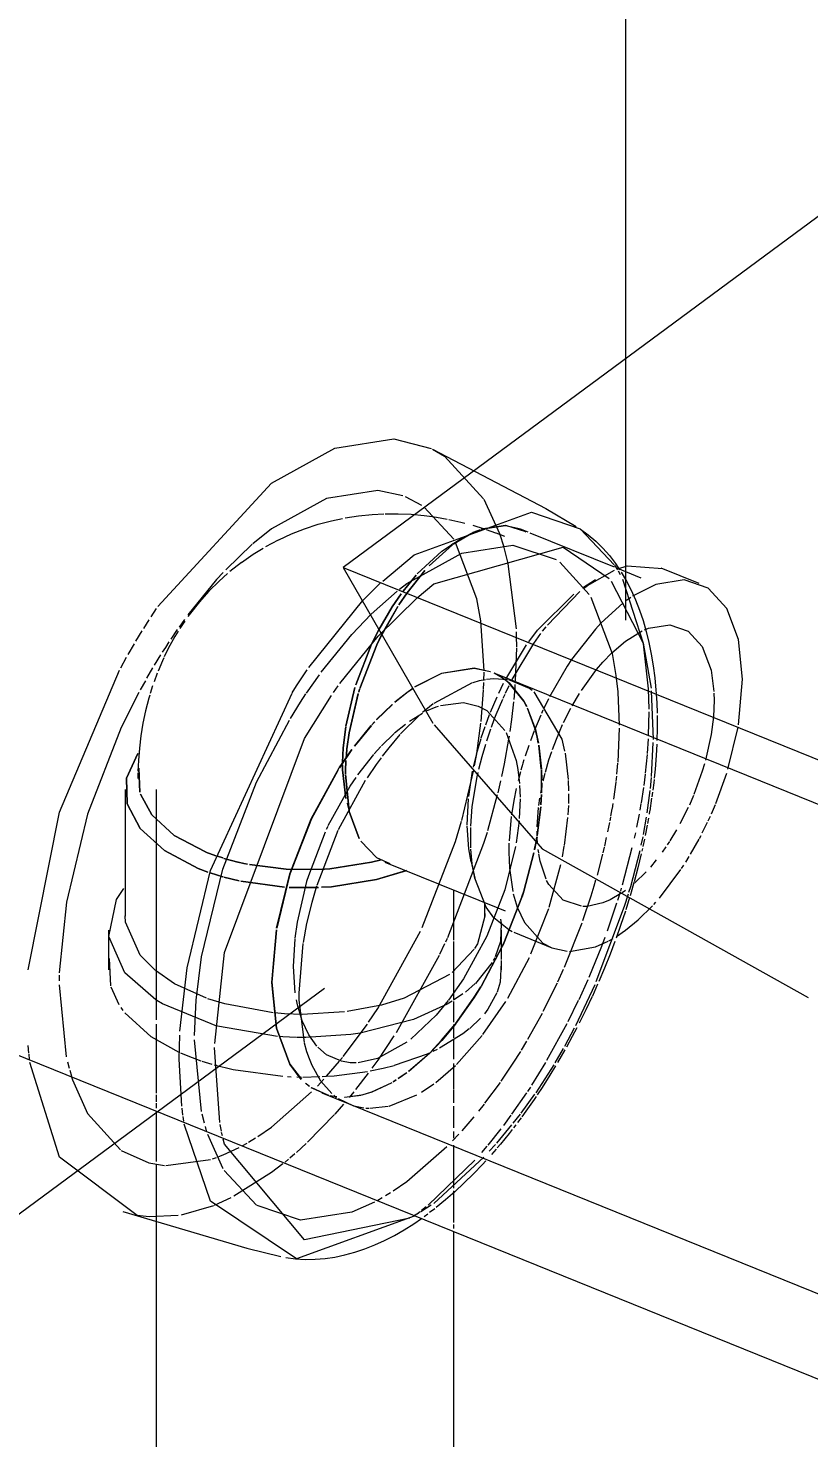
# Model space of a CAD drawing. Header units: metres. Extents: x 15 to 69.3, y -12.4 to 16.4.
# Drawn here: x 53.0711 to 53.1367, y 12.1273 to 12.2457 of the extents above; entities that cross this region are included whole.
import ezdxf

# ---------------------------------------------------------------- set-up
doc = ezdxf.new("R2010")
doc.units = ezdxf.units.M
for name, color, linetype, lineweight in [('A-ANNO-DIMS', 7, 'Continuous', 5), ('A-ANNO-DIMS-20', 7, 'Continuous', 5), ('P-PIPE', 7, 'Continuous', 5), ('P-SANR-FIXT', 7, 'Continuous', 5)]:
    doc.layers.add(name, color=color, linetype=linetype, lineweight=lineweight)
doc.styles.add('Century Gothic_1', font='GOTHIC.TTF', dxfattribs={"height": 0.03})
doc.dimstyles.new('Setores_1_5', dxfattribs={"dimscale": 0.3048, "dimtxt": 0.031325, "dimasz": 0.208333, "dimexe": 0.15748, "dimexo": 0.098425, "dimgap": 0.114829, "dimtad": 1, "dimrnd": 0.01, "dimzin": 0, "dimdsep": 46, "dimtxsty": 'Century Gothic_1', "dimblk1": 'OBLIQUE', "dimblk2": 'OBLIQUE', "dimsah": 1, "dimcen": 0.09, "dimazin": 0, "dimtfac": 1, "dimtdec": 4, "dimtix": 1, "dimtmove": 0, "dimatfit": 3, "dimfxl": 1, "dimtvp": 1, "dimtolj": 1, "dimtzin": 0, "dimarcsym": 2})

# ---------------------------------------------------------------- blocks, each defined once
blk = doc.blocks.new('USO_ESG_Cuba lavatório retângular - Uso geral-3263039-3D_DT_01')
at = {"layer": 'P-SANR-FIXT'}
for p, q in [((-0.51118, 12.36425), (-0.73291, 12.2004)), ((-0.73291, 12.2004), (-0.56199, 12.13125)), ((-0.79401, 12.17311), (-0.57286, 12.08364))]:
    blk.add_line(p, q, dxfattribs=at)
at = {"layer": 'P-SANR-FIXT', "color": 8, "true_color": 0x808080}
blk.add_line((-0.73291, 12.2004), (-0.72537, 12.18732), dxfattribs=at)
blk.add_polyline3d([(-0.72528, 12.1872, 0), (-0.71621, 12.17677, 0), (-0.69385, 12.1643, 0)], dxfattribs=at)
blk = doc.blocks.new('USO_ESG_Sifão de Uso Geral - Sifão para lavatório-3607478-3D_DT_01')
at = {"layer": 'P-SANR-FIXT', "color": 8, "true_color": 0x808080}
for p, q in [((-0.73893, 12.20748), (-0.73361, 12.21043)), ((-0.72541, 12.21034), (-0.72439, 12.20975)), ((-0.74848, 12.19712), (-0.73893, 12.20748)), ((-0.72696, 12.20147), (-0.71709, 12.20504)), ((-0.71709, 12.20504), (-0.71301, 12.20364)), ((-0.71301, 12.20364), (-0.71299, 12.20363)), ((-0.72959, 12.19927), (-0.72696, 12.20147)), ((-0.70956, 12.20002), (-0.70912, 12.19927)), ((-0.72669, 12.19785), (-0.72529, 12.19904)), ((-0.73579, 12.19201), (-0.73126, 12.19762)), ((-0.74966, 12.19529), (-0.74921, 12.19601)), ((-0.74904, 12.19627), (-0.74859, 12.19695)), ((-0.70772, 12.19595), (-0.70746, 12.19504)), ((-0.75032, 12.19422), (-0.74979, 12.19508)), ((-0.70746, 12.19504), (-0.70723, 12.19411)), ((-0.75098, 12.19309), (-0.75045, 12.19399)), ((-0.7332, 12.19066), (-0.72997, 12.19463)), ((-0.70723, 12.19411), (-0.70703, 12.19314)), ((-0.75159, 12.19199), (-0.7511, 12.19287)), ((-0.73373, 12.18991), (-0.73334, 12.19046)), ((-0.74405, 12.17495), (-0.73721, 12.18984)), ((-0.72909, 12.18526), (-0.72964, 12.18457)), ((-0.72973, 12.18443), (-0.73015, 12.18386)), ((-0.74602, 12.1668), (-0.74405, 12.17495)), ((-0.73555, 12.17228), (-0.73598, 12.1705)), ((-0.74662, 12.16147), (-0.74602, 12.1668)), ((-0.73664, 12.16464), (-0.73663, 12.16406)), ((-0.73598, 12.15976), (-0.73577, 12.15917)), ((-0.73577, 12.15917), (-0.73555, 12.15861)), ((-0.74405, 12.14718), (-0.74626, 12.15366)), ((-0.73682, 12.14235), (-0.74405, 12.14718))]:
    blk.add_line(p, q, dxfattribs=at)
at = {"layer": 'P-SANR-FIXT', "color": 9, "true_color": 0xbfbfbf}
for p, q in [((-0.72439, 12.20975), (-0.72112, 12.20617)), ((-0.72631, 12.20562), (-0.72768, 12.20634)), ((-0.72363, 12.20277), (-0.7261, 12.20547)), ((-0.72111, 12.20615), (-0.71979, 12.20326)), ((-0.73893, 12.20365), (-0.74051, 12.20238)), ((-0.71299, 12.20363), (-0.71014, 12.20064)), ((-0.74055, 12.20235), (-0.74278, 12.20022)), ((-0.71471, 12.20086), (-0.71224, 12.19813)), ((-0.71012, 12.20061), (-0.70987, 12.20021)), ((-0.70982, 12.20012), (-0.70965, 12.19982)), ((-0.70944, 12.19942), (-0.70772, 12.19405)), ((-0.73126, 12.19762), (-0.72974, 12.19914)), ((-0.72997, 12.19463), (-0.72669, 12.19785)), ((-0.74624, 12.19604), (-0.7467, 12.19539)), ((-0.74685, 12.19519), (-0.7474, 12.19439)), ((-0.7077, 12.19398), (-0.70728, 12.19021)), ((-0.74825, 12.19306), (-0.74879, 12.19219)), ((-0.74892, 12.19197), (-0.74942, 12.1911)), ((-0.73599, 12.18986), (-0.73491, 12.1914)), ((-0.56699, 12.12953), (-0.72022, 12.19152)), ((-0.74953, 12.1909), (-0.74996, 12.19012)), ((-0.72858, 12.1891), (-0.72757, 12.18991)), ((-0.72757, 12.18991), (-0.72703, 12.19028)), ((-0.72095, 12.19098), (-0.72148, 12.19088)), ((-0.72026, 12.19105), (-0.72087, 12.19099)), ((-0.70703, 12.19006), (-0.70688, 12.18597)), ((-0.7301, 12.18763), (-0.7288, 12.18891)), ((-0.72878, 12.1889), (-0.7301, 12.18762)), ((-0.72647, 12.18804), (-0.72809, 12.18643)), ((-0.72597, 12.18846), (-0.72625, 12.18823)), ((-0.73197, 12.18541), (-0.73055, 12.18714)), ((-0.73054, 12.18714), (-0.73196, 12.1854)), ((-0.7305, 12.18719), (-0.73027, 12.18745)), ((-0.73026, 12.18745), (-0.7305, 12.18718)), ((-0.72814, 12.18637), (-0.72909, 12.18526)), ((-0.73218, 12.18511), (-0.73323, 12.18357)), ((-0.73015, 12.18386), (-0.73091, 12.18274)), ((-0.72295, 12.17917), (-0.72194, 12.18341)), ((-0.73106, 12.18252), (-0.73332, 12.17838)), ((-0.73335, 12.17832), (-0.73513, 12.17371)), ((-0.71814, 12.17912), (-0.71837, 12.17728)), ((-0.73515, 12.17364), (-0.73555, 12.17228)), ((-0.73851, 12.16998), (-0.7389, 12.16557)), ((-0.73598, 12.1705), (-0.73628, 12.16891)), ((-0.73629, 12.16884), (-0.73664, 12.16465)), ((-0.75676, 12.16617), (-0.75677, 12.1657)), ((-0.74541, 12.1611), (-0.74526, 12.16407)), ((-0.73663, 12.16406), (-0.73619, 12.16053)), ((-0.73291, 12.15934), (-0.73088, 12.16206)), ((-0.73618, 12.16049), (-0.73598, 12.15976)), ((-0.75931, 12.15962), (-0.75937, 12.16027)), ((-0.75925, 12.15909), (-0.7593, 12.15953)), ((-0.74328, 12.15379), (-0.74371, 12.16009)), ((-0.73318, 12.159), (-0.73297, 12.15927)), ((-0.73555, 12.15861), (-0.73481, 12.1573)), ((-0.73431, 12.15769), (-0.73322, 12.15895)), ((-0.73183, 12.15881), (-0.73233, 12.15882)), ((-0.73479, 12.15727), (-0.73386, 12.15622)), ((-0.73471, 12.15628), (-0.58128, 12.09421)), ((-0.73332, 12.1558), (-0.73205, 12.1552)), ((-0.73281, 12.15593), (-0.7314, 12.1561)), ((-0.73136, 12.15609), (-0.73277, 12.15591)), ((-0.72906, 12.15518), (-0.72672, 12.15613)), ((-0.74638, 12.15442), (-0.74645, 12.15501)), ((-0.73068, 12.15499), (-0.72913, 12.15516)), ((-0.7463, 12.15391), (-0.74636, 12.15431)), ((-0.74314, 12.15308), (-0.74325, 12.15362)), ((-0.71876, 12.15359), (-0.72003, 12.15207)), ((-0.74305, 12.15267), (-0.74312, 12.15297)), ((-0.75155, 12.15145), (-0.74923, 12.15042)), ((-0.7439, 12.15074), (-0.74355, 12.15086)), ((-0.74335, 12.15093), (-0.743, 12.15107)), ((-0.74299, 12.15108), (-0.74165, 12.1517)), ((-0.72111, 12.15088), (-0.72529, 12.147)), ((-0.72013, 12.15196), (-0.72065, 12.15139)), ((-0.72006, 12.15157), (-0.72045, 12.15111)), ((-0.74781, 12.15019), (-0.74407, 12.15068)), ((-0.74019, 12.14686), (-0.74291, 12.14978)), ((-0.74234, 12.14747), (-0.74374, 12.14684)), ((-0.7438, 12.14681), (-0.74651, 12.14603)), ((-0.72659, 12.14618), (-0.72701, 12.14594)), ((-0.72551, 12.14686), (-0.7264, 12.14629)), ((-0.7261, 12.1459), (-0.7258, 12.14612)), ((-0.72522, 12.14656), (-0.72565, 12.14623)), ((-0.72696, 12.14592), (-0.73682, 12.14235))]:
    blk.add_line(p, q, dxfattribs=at)
at = {"layer": 'P-SANR-FIXT', "color": 254, "true_color": 0xdfdfdf}
for p, q in [((-0.71979, 12.20326), (-0.71943, 12.20214)), ((-0.71942, 12.20209), (-0.71907, 12.20074)), ((-0.71907, 12.20071), (-0.71839, 12.19525)), ((-0.73057, 12.19648), (-0.72839, 12.19842)), ((-0.72108, 12.19172), (-0.72136, 12.19593)), ((-0.71839, 12.19501), (-0.71837, 12.19462)), ((-0.72464, 12.19151), (-0.72689, 12.19037)), ((-0.71956, 12.19114), (-0.72023, 12.19152)), ((-0.72021, 12.19153), (-0.71955, 12.19116)), ((-0.71, 12.19133), (-0.70985, 12.18997)), ((-0.72208, 12.19071), (-0.72529, 12.18899)), ((-0.72148, 12.19088), (-0.72202, 12.19073)), ((-0.72132, 12.18747), (-0.72112, 12.19011)), ((-0.72112, 12.19017), (-0.7211, 12.19076)), ((-0.7191, 12.19097), (-0.72026, 12.19105)), ((-0.71452, 12.18598), (-0.71688, 12.18995)), ((-0.70984, 12.18993), (-0.70972, 12.18716)), ((-0.70728, 12.19021), (-0.70723, 12.18851)), ((-0.72535, 12.18895), (-0.72597, 12.18846)), ((-0.72474, 12.18882), (-0.72281, 12.18906)), ((-0.72281, 12.18906), (-0.72157, 12.18877)), ((-0.72157, 12.18877), (-0.72084, 12.18839)), ((-0.72733, 12.18751), (-0.72626, 12.18818)), ((-0.72084, 12.18839), (-0.71933, 12.18673)), ((-0.71679, 12.18682), (-0.71744, 12.18858)), ((-0.71742, 12.18857), (-0.71677, 12.18681)), ((-0.70723, 12.18827), (-0.70728, 12.18632)), ((-0.72968, 12.18544), (-0.72864, 12.18646)), ((-0.72859, 12.18651), (-0.72768, 12.18726)), ((-0.72169, 12.18478), (-0.72134, 12.18732)), ((-0.73003, 12.18506), (-0.72976, 12.18536)), ((-0.70689, 12.1857), (-0.70704, 12.18286)), ((-0.73167, 12.18299), (-0.73035, 12.1847)), ((-0.7303, 12.18475), (-0.73003, 12.18506)), ((-0.72188, 12.18374), (-0.72169, 12.18477)), ((-0.71823, 12.18344), (-0.7181, 12.18226)), ((-0.73416, 12.17873), (-0.73233, 12.18203)), ((-0.73233, 12.18203), (-0.73183, 12.18277)), ((-0.71809, 12.18211), (-0.71805, 12.18112)), ((-0.71998, 12.18131), (-0.72079, 12.17829)), ((-0.71805, 12.18097), (-0.71812, 12.17933)), ((-0.7343, 12.17844), (-0.73418, 12.17869)), ((-0.72083, 12.17816), (-0.72112, 12.17722)), ((-0.72112, 12.17722), (-0.72416, 12.16931)), ((-0.71685, 12.1767), (-0.7168, 12.17695)), ((-0.71679, 12.17695), (-0.71684, 12.1767)), ((-0.71679, 12.17698), (-0.71671, 12.17739)), ((-0.7167, 12.17739), (-0.71678, 12.17698)), ((-0.71561, 12.17187), (-0.71463, 12.17547)), ((-0.71942, 12.16887), (-0.71791, 12.17272)), ((-0.7179, 12.17272), (-0.71941, 12.16886)), ((-0.71714, 12.16795), (-0.71564, 12.17178)), ((-0.7093, 12.17195), (-0.71168, 12.1656)), ((-0.70921, 12.17154), (-0.70961, 12.17033)), ((-0.70961, 12.17033), (-0.70999, 12.16928)), ((-0.73708, 12.16691), (-0.73695, 12.16923)), ((-0.72439, 12.16881), (-0.72481, 12.16791)), ((-0.72419, 12.16924), (-0.72433, 12.16894)), ((-0.72486, 12.16782), (-0.72847, 12.16134)), ((-0.71909, 12.16423), (-0.71727, 12.16766)), ((-0.73694, 12.1647), (-0.73708, 12.16691)), ((-0.75677, 12.16535), (-0.75617, 12.15931)), ((-0.71177, 12.16537), (-0.7134, 12.16191)), ((-0.71154, 12.16541), (-0.71198, 12.16442)), ((-0.72118, 12.16118), (-0.71926, 12.16396)), ((-0.7135, 12.16171), (-0.71433, 12.16018)), ((-0.74481, 12.15472), (-0.74541, 12.16075)), ((-0.72865, 12.16107), (-0.73001, 12.15904)), ((-0.7234, 12.15868), (-0.72123, 12.16111)), ((-0.72742, 12.1581), (-0.72566, 12.15963)), ((-0.72564, 12.15963), (-0.72741, 12.15809)), ((-0.71443, 12.16), (-0.71513, 12.1588)), ((-0.71428, 12.15991), (-0.7149, 12.15884)), ((-0.75607, 12.1589), (-0.75593, 12.15835)), ((-0.75588, 12.15818), (-0.75574, 12.15769)), ((-0.73233, 12.15882), (-0.73306, 12.15894)), ((-0.7283, 12.15748), (-0.72757, 12.15799)), ((-0.72757, 12.15797), (-0.72828, 12.15748)), ((-0.72514, 12.15717), (-0.72349, 12.15859)), ((-0.71523, 12.15864), (-0.71674, 12.1563)), ((-0.75572, 12.15764), (-0.75564, 12.15739)), ((-0.73579, 12.15686), (-0.73607, 12.15709)), ((-0.73603, 12.15708), (-0.73574, 12.15685)), ((-0.73508, 12.15685), (-0.73453, 12.15744)), ((-0.73081, 12.15794), (-0.73187, 12.15656)), ((-0.72872, 12.15722), (-0.72847, 12.15737)), ((-0.72846, 12.15737), (-0.7287, 12.15722)), ((-0.72634, 12.15635), (-0.72529, 12.15705)), ((-0.73893, 12.15342), (-0.73556, 12.15636)), ((-0.73411, 12.15606), (-0.73559, 12.15672)), ((-0.73558, 12.15674), (-0.73423, 12.15611)), ((-0.7337, 12.15608), (-0.73347, 12.15591)), ((-0.73202, 12.15637), (-0.7324, 12.15591)), ((-0.71683, 12.15618), (-0.71798, 12.15458)), ((-0.74457, 12.15375), (-0.74476, 12.1545)), ((-0.73201, 12.15519), (-0.73119, 12.15502)), ((-0.73101, 12.15501), (-0.73076, 12.15499)), ((-0.71804, 12.15451), (-0.71865, 12.15373)), ((-0.74438, 12.1531), (-0.74448, 12.15345)), ((-0.74008, 12.15262), (-0.73893, 12.15342)), ((-0.72193, 12.15428), (-0.72295, 12.15309)), ((-0.71967, 12.15328), (-0.72077, 12.15189)), ((-0.71842, 12.1536), (-0.71861, 12.15335)), ((-0.71797, 12.1542), (-0.71827, 12.1538)), ((-0.74139, 12.15184), (-0.74099, 12.15207)), ((-0.74086, 12.15214), (-0.74027, 12.1525)), ((-0.72319, 12.15283), (-0.72373, 12.15225)), ((-0.72085, 12.1518), (-0.72128, 12.15129)), ((-0.74923, 12.15042), (-0.74793, 12.1502)), ((-0.73797, 12.15033), (-0.73893, 12.14959)), ((-0.72185, 12.15064), (-0.72576, 12.14686)), ((-0.73893, 12.14959), (-0.74209, 12.1476)), ((-0.72964, 12.14747), (-0.73001, 12.14725)), ((-0.72893, 12.14789), (-0.72936, 12.14763)), ((-0.72644, 12.14631), (-0.72671, 12.14611)), ((-0.72593, 12.14672), (-0.72632, 12.14641))]:
    blk.add_line(p, q, dxfattribs=at)
at = {"layer": 'P-SANR-FIXT', "color": 7, "true_color": 0xefefef}
for p, q in [((-0.71836, 12.19366), (-0.71846, 12.19088)), ((-0.71837, 12.19462), (-0.71836, 12.19373)), ((-0.72109, 12.19091), (-0.72108, 12.19161)), ((-0.71931, 12.19096), (-0.71956, 12.19114)), ((-0.71953, 12.19114), (-0.71926, 12.19095)), ((-0.719, 12.19071), (-0.71927, 12.19093)), ((-0.71922, 12.19092), (-0.71897, 12.19071)), ((-0.7185, 12.1903), (-0.71859, 12.18932)), ((-0.71861, 12.18913), (-0.71878, 12.18765)), ((-0.71677, 12.18681), (-0.71661, 12.18617)), ((-0.70972, 12.1869), (-0.70985, 12.18405)), ((-0.71902, 12.18599), (-0.7194, 12.18391)), ((-0.71661, 12.18617), (-0.71651, 12.18565)), ((-0.71627, 12.18346), (-0.71649, 12.18549)), ((-0.71648, 12.18549), (-0.71625, 12.18346)), ((-0.71428, 12.18498), (-0.71452, 12.18598)), ((-0.70729, 12.18602), (-0.70737, 12.18479)), ((-0.71399, 12.18261), (-0.71425, 12.1848)), ((-0.70738, 12.1847), (-0.70754, 12.18314)), ((-0.7194, 12.18391), (-0.71962, 12.18286)), ((-0.71624, 12.18231), (-0.71626, 12.1834)), ((-0.71625, 12.1834), (-0.71623, 12.18257)), ((-0.7197, 12.1825), (-0.71993, 12.18148)), ((-0.71625, 12.18148), (-0.71624, 12.18231)), ((-0.71622, 12.18232), (-0.71624, 12.18147)), ((-0.71395, 12.18165), (-0.71398, 12.18251)), ((-0.70715, 12.18169), (-0.7074, 12.17979)), ((-0.70704, 12.18277), (-0.70713, 12.18185)), ((-0.70683, 12.18232), (-0.70691, 12.18171)), ((-0.7068, 12.18261), (-0.70683, 12.18232)), ((-0.71631, 12.18049), (-0.71626, 12.18133)), ((-0.71625, 12.18133), (-0.7163, 12.18048)), ((-0.71397, 12.18058), (-0.71395, 12.1814)), ((-0.707, 12.18104), (-0.70716, 12.17997)), ((-0.70693, 12.18154), (-0.70698, 12.18115)), ((-0.71662, 12.1779), (-0.71632, 12.18032)), ((-0.71631, 12.18032), (-0.71661, 12.1779)), ((-0.71433, 12.17705), (-0.71403, 12.17942)), ((-0.71402, 12.17963), (-0.71397, 12.18043)), ((-0.70745, 12.17944), (-0.70771, 12.17797)), ((-0.70727, 12.17935), (-0.70735, 12.1789)), ((-0.70717, 12.17994), (-0.70721, 12.17968)), ((-0.70737, 12.17878), (-0.70754, 12.17789)), ((-0.71671, 12.1774), (-0.71664, 12.17778)), ((-0.71663, 12.17778), (-0.7167, 12.1774)), ((-0.7145, 12.1761), (-0.71434, 12.177)), ((-0.70775, 12.17779), (-0.7079, 12.17709)), ((-0.70761, 12.17758), (-0.70774, 12.17697)), ((-0.708, 12.17662), (-0.70879, 12.1736)), ((-0.70787, 12.17637), (-0.70817, 12.17517)), ((-0.70777, 12.17682), (-0.70783, 12.17658)), ((-0.70817, 12.17517), (-0.70848, 12.174)), ((-0.70879, 12.17359), (-0.70894, 12.1731)), ((-0.70867, 12.17334), (-0.70881, 12.17284)), ((-0.70849, 12.17396), (-0.70866, 12.17335)), ((-0.70994, 12.17222), (-0.71074, 12.16987)), ((-0.70898, 12.17297), (-0.7093, 12.17195)), ((-0.70886, 12.17268), (-0.70918, 12.17165)), ((-0.71287, 12.17055), (-0.71436, 12.16681)), ((-0.71093, 12.16934), (-0.71121, 12.16859)), ((-0.71122, 12.16857), (-0.71228, 12.16598)), ((-0.71443, 12.16665), (-0.71492, 12.16557)), ((-0.71495, 12.1655), (-0.71613, 12.16311)), ((-0.71237, 12.16577), (-0.71313, 12.16411)), ((-0.71316, 12.16404), (-0.71404, 12.16225)), ((-0.71621, 12.16296), (-0.71743, 12.16076)), ((-0.71413, 12.16207), (-0.71582, 12.159)), ((-0.71751, 12.16062), (-0.71796, 12.15988)), ((-0.71803, 12.15976), (-0.71865, 12.15878)), ((-0.73001, 12.15904), (-0.73051, 12.15835)), ((-0.71865, 12.15878), (-0.71966, 12.15726)), ((-0.71591, 12.15884), (-0.71709, 12.15693)), ((-0.71973, 12.15716), (-0.72103, 12.15541)), ((-0.71719, 12.15677), (-0.71744, 12.15641)), ((-0.71752, 12.15628), (-0.71876, 12.15449)), ((-0.73363, 12.15448), (-0.73591, 12.15214)), ((-0.73289, 12.15533), (-0.73361, 12.15451)), ((-0.72107, 12.15535), (-0.72155, 12.15474)), ((-0.71882, 12.15441), (-0.71945, 12.15355)), ((-0.73602, 12.15203), (-0.73684, 12.15128)), ((-0.73698, 12.15116), (-0.7374, 12.1508)), ((-0.7375, 12.15072), (-0.73778, 12.15048))]:
    blk.add_line(p, q, dxfattribs=at)
at = {"layer": 'P-SANR-FIXT', "color": 7, "true_color": 0xf7f7f7}
for p, q in [((-0.71848, 12.19059), (-0.7185, 12.1903)), ((-0.71878, 12.18765), (-0.71892, 12.18663)), ((-0.71898, 12.18623), (-0.71902, 12.18599)), ((-0.70996, 12.18287), (-0.71001, 12.18243)), ((-0.70986, 12.18398), (-0.70994, 12.18304)), ((-0.70755, 12.18305), (-0.70767, 12.18211)), ((-0.71002, 12.18237), (-0.71021, 12.18094)), ((-0.70769, 12.18194), (-0.70789, 12.18063)), ((-0.71027, 12.18058), (-0.71033, 12.18018)), ((-0.7079, 12.18059), (-0.708, 12.18003)), ((-0.71046, 12.17944), (-0.71052, 12.17914)), ((-0.71034, 12.18013), (-0.71045, 12.17952)), ((-0.70806, 12.1797), (-0.70827, 12.17859)), ((-0.71055, 12.17898), (-0.7107, 12.1782)), ((-0.70837, 12.17811), (-0.70847, 12.17767)), ((-0.71099, 12.17692), (-0.7111, 12.17645)), ((-0.71081, 12.17772), (-0.71097, 12.17699)), ((-0.71113, 12.17633), (-0.71159, 12.17457)), ((-0.70866, 12.17685), (-0.70948, 12.17372)), ((-0.71171, 12.17415), (-0.71186, 12.17364)), ((-0.70955, 12.17348), (-0.70963, 12.17323)), ((-0.70965, 12.17315), (-0.70987, 12.17243)), ((-0.73401, 12.15606), (-0.73354, 12.15597)), ((-0.73344, 12.15594), (-0.73389, 12.15601))]:
    blk.add_line(p, q, dxfattribs=at)
at = {"layer": 'P-SANR-FIXT', "color": 8, "true_color": 0x808080}
for points in [[(-0.73361, 12.21043, 0), (-0.72865, 12.2112, 0), (-0.72551, 12.21039, 0)], [(-0.72541, 12.21033, 0), (-0.71589, 12.20535, 0), (-0.71334, 12.20385, 0)], [(-0.71299, 12.20363, 0), (-0.71233, 12.20315, 0), (-0.7117, 12.20261, 0), (-0.71111, 12.20203, 0), (-0.71055, 12.2014, 0), (-0.71004, 12.20073, 0), (-0.70969, 12.20022, 0)], [(-0.72529, 12.19904, 0), (-0.71443, 12.2021, 0), (-0.71057, 12.19949, 0)], [(-0.71039, 12.19927, 0), (-0.70771, 12.19405, 0), (-0.70705, 12.19028, 0)], [(-0.70912, 12.19927, 0), (-0.70872, 12.19849, 0), (-0.70835, 12.19768, 0)], [(-0.70835, 12.19768, 0), (-0.70802, 12.19683, 0), (-0.70772, 12.19595, 0)], [(-0.70703, 12.19314, 0), (-0.70687, 12.19216, 0), (-0.70674, 12.19114, 0)], [(-0.75937, 12.16661, 0), (-0.75674, 12.17985, 0), (-0.75169, 12.19179, 0)], [(-0.73719, 12.18989, 0), (-0.73682, 12.19046, 0), (-0.73594, 12.1918, 0)], [(-0.70674, 12.19114, 0), (-0.70664, 12.19011, 0), (-0.70662, 12.18981, 0)], [(-0.7437, 12.16044, 0), (-0.74288, 12.16807, 0), (-0.73616, 12.18604, 0), (-0.7339, 12.18966, 0)], [(-0.75023, 12.146, 0), (-0.75674, 12.1509, 0), (-0.75922, 12.15883, 0)], [(-0.7273, 12.14577, 0), (-0.73616, 12.14394, 0), (-0.74288, 12.15199, 0), (-0.74298, 12.15239, 0)], [(-0.75143, 12.14632, 0), (-0.74101, 12.14324, 0), (-0.73814, 12.14255, 0)], [(-0.73774, 12.14247, 0), (-0.73692, 12.14235, 0), (-0.7361, 12.1423, 0), (-0.73527, 12.14231, 0), (-0.73443, 12.14238, 0), (-0.7336, 12.1425, 0), (-0.73276, 12.14268, 0), (-0.73192, 12.14291, 0), (-0.73109, 12.14319, 0), (-0.73026, 12.14352, 0), (-0.72943, 12.1439, 0), (-0.72861, 12.14432, 0), (-0.72779, 12.14479, 0), (-0.72697, 12.1453, 0), (-0.72633, 12.14575, 0)]]:
    blk.add_polyline3d(points, dxfattribs=at)
at = {"layer": 'P-SANR-FIXT', "color": 9, "true_color": 0xbfbfbf}
for points in [[(-0.72789, 12.20643, 0), (-0.73001, 12.20688, 0), (-0.73431, 12.20621, 0), (-0.73893, 12.20365, 0)], [(-0.72818, 12.19859, 0), (-0.72757, 12.19906, 0), (-0.72295, 12.20162, 0), (-0.71865, 12.20229, 0), (-0.71503, 12.20108, 0)], [(-0.72136, 12.19593, 0), (-0.72169, 12.19777, 0), (-0.72347, 12.20251, 0)], [(-0.74299, 12.19999, 0), (-0.74355, 12.19939, 0), (-0.74595, 12.19643, 0)], [(-0.71211, 12.19792, 0), (-0.71033, 12.19318, 0), (-0.71, 12.19133, 0)], [(-0.73476, 12.19161, 0), (-0.73219, 12.19479, 0), (-0.73057, 12.19648, 0)], [(-0.74755, 12.19415, 0), (-0.74785, 12.1937, 0), (-0.74811, 12.19329, 0)], [(-0.72703, 12.19027, 0), (-0.72757, 12.18989, 0), (-0.72856, 12.18909, 0)], [(-0.71705, 12.19008, 0), (-0.71727, 12.19024, 0), (-0.71901, 12.19096, 0)], [(-0.75008, 12.1899, 0), (-0.75155, 12.18697, 0), (-0.75438, 12.17968, 0), (-0.75616, 12.1723, 0), (-0.75676, 12.16637, 0)], [(-0.73735, 12.18772, 0), (-0.73649, 12.1891, 0), (-0.73604, 12.18979, 0)], [(-0.70662, 12.18977, 0), (-0.70657, 12.18905, 0), (-0.70654, 12.18817, 0)], [(-0.74526, 12.16407, 0), (-0.7448, 12.1677, 0), (-0.74302, 12.17508, 0), (-0.74019, 12.18238, 0), (-0.73743, 12.18759, 0)], [(-0.70654, 12.18797, 0), (-0.70654, 12.18688, 0), (-0.70656, 12.18587, 0)], [(-0.7385, 12.17012, 0), (-0.73739, 12.17467, 0), (-0.73559, 12.1793, 0), (-0.73324, 12.18358, 0), (-0.73219, 12.18511, 0)], [(-0.73337, 12.18335, 0), (-0.73558, 12.1793, 0), (-0.73738, 12.17466, 0), (-0.73849, 12.17012, 0)], [(-0.72628, 12.17017, 0), (-0.72347, 12.1774, 0), (-0.72297, 12.1791, 0)], [(-0.71843, 12.17697, 0), (-0.71933, 12.17333, 0), (-0.72084, 12.16944, 0), (-0.72281, 12.16585, 0), (-0.72407, 12.16407, 0)], [(-0.73643, 12.15742, 0), (-0.73739, 12.1587, 0), (-0.73852, 12.16171, 0), (-0.73891, 12.16556, 0), (-0.73852, 12.16998, 0)], [(-0.73078, 12.16221, 0), (-0.73001, 12.16338, 0), (-0.72642, 12.16986, 0)], [(-0.7389, 12.16557, 0), (-0.73851, 12.16172, 0), (-0.73738, 12.15871, 0), (-0.73642, 12.15744, 0)], [(-0.72409, 12.16404, 0), (-0.7251, 12.16282, 0), (-0.72723, 12.1608, 0)], [(-0.73512, 12.16021, 0), (-0.73581, 12.16115, 0), (-0.73636, 12.16233, 0)], [(-0.74647, 12.15517, 0), (-0.74669, 12.15911, 0), (-0.74664, 12.16112, 0)], [(-0.72757, 12.16054, 0), (-0.73003, 12.15918, 0), (-0.73164, 12.15882, 0)], [(-0.73306, 12.15894, 0), (-0.7343, 12.15949, 0), (-0.73503, 12.16012, 0)], [(-0.75564, 12.15739, 0), (-0.75438, 12.15456, 0), (-0.75163, 12.15151, 0)], [(-0.73131, 12.15612, 0), (-0.7305, 12.15637, 0), (-0.72885, 12.15714, 0)], [(-0.72883, 12.15714, 0), (-0.7305, 12.15635, 0), (-0.73127, 12.15611, 0)], [(-0.74298, 12.1499, 0), (-0.74302, 12.14996, 0), (-0.74428, 12.15279, 0)], [(-0.71873, 12.1532, 0), (-0.71898, 12.15287, 0), (-0.71971, 12.15197, 0), (-0.71997, 12.15167, 0)], [(-0.72094, 12.15057, 0), (-0.72121, 12.15028, 0), (-0.72197, 12.14948, 0), (-0.72274, 12.14872, 0), (-0.72352, 12.14799, 0), (-0.72431, 12.1473, 0), (-0.7251, 12.14665, 0)], [(-0.73028, 12.14711, 0), (-0.73219, 12.14626, 0), (-0.73649, 12.14559, 0), (-0.74014, 12.14682, 0)], [(-0.74677, 12.14598, 0), (-0.74921, 12.14587, 0), (-0.75023, 12.146, 0)]]:
    blk.add_polyline3d(points, dxfattribs=at)
at = {"layer": 'P-SANR-FIXT', "color": 254, "true_color": 0xdfdfdf}
for points in [[(-0.7269, 12.19037, 0), (-0.72463, 12.19153, 0), (-0.7219, 12.19196, 0), (-0.72055, 12.19167, 0)], [(-0.72056, 12.19165, 0), (-0.7219, 12.19194, 0), (-0.72464, 12.19151, 0)], [(-0.71751, 12.18872, 0), (-0.71775, 12.18917, 0), (-0.719, 12.19071, 0)], [(-0.71897, 12.19071, 0), (-0.71774, 12.18918, 0), (-0.71749, 12.18872, 0)], [(-0.72591, 12.18836, 0), (-0.7251, 12.1887, 0), (-0.7249, 12.18877, 0)], [(-0.71923, 12.18656, 0), (-0.71838, 12.1842, 0), (-0.71823, 12.18345, 0)], [(-0.70657, 12.18558, 0), (-0.70662, 12.18463, 0), (-0.70671, 12.18348, 0), (-0.70679, 12.1827, 0)], [(-0.73596, 12.17407, 0), (-0.73581, 12.17455, 0), (-0.7344, 12.17822, 0)], [(-0.7179, 12.17276, 0), (-0.71775, 12.17322, 0), (-0.7169, 12.17644, 0)], [(-0.71689, 12.17644, 0), (-0.71774, 12.17322, 0), (-0.71789, 12.17276, 0)], [(-0.73695, 12.16928, 0), (-0.73676, 12.17061, 0), (-0.73597, 12.17403, 0)], [(-0.72133, 12.16523, 0), (-0.71956, 12.16858, 0), (-0.71944, 12.16883, 0)], [(-0.71943, 12.16883, 0), (-0.71955, 12.16858, 0), (-0.72132, 12.16522, 0)], [(-0.71009, 12.16899, 0), (-0.71049, 12.16794, 0), (-0.71097, 12.16675, 0), (-0.71144, 12.16564, 0)], [(-0.72348, 12.16208, 0), (-0.7219, 12.16431, 0), (-0.72135, 12.1652, 0)], [(-0.72134, 12.16519, 0), (-0.7219, 12.1643, 0), (-0.72347, 12.16208, 0)], [(-0.73636, 12.16233, 0), (-0.73676, 12.16368, 0), (-0.73684, 12.16409, 0)], [(-0.71199, 12.16439, 0), (-0.71253, 12.16327, 0), (-0.71309, 12.16213, 0)], [(-0.72554, 12.15974, 0), (-0.72464, 12.1607, 0), (-0.7235, 12.16206, 0)], [(-0.72349, 12.16205, 0), (-0.72463, 12.16069, 0), (-0.72553, 12.15974, 0)], [(-0.71329, 12.16175, 0), (-0.71368, 12.16101, 0), (-0.71416, 12.16013, 0)], [(-0.71508, 12.15855, 0), (-0.71554, 12.15778, 0), (-0.7162, 12.15674, 0), (-0.71662, 12.15611, 0)], [(-0.71671, 12.15598, 0), (-0.71687, 12.15573, 0), (-0.71756, 12.15475, 0), (-0.71791, 12.15428, 0)], [(-0.72421, 12.15175, 0), (-0.72757, 12.14882, 0), (-0.7287, 12.14804, 0)]]:
    blk.add_polyline3d(points, dxfattribs=at)
at = {"layer": 'P-SANR-FIXT', "color": 7, "true_color": 0xefefef}
for points in [[(-0.71652, 12.18566, 0), (-0.71662, 12.18616, 0), (-0.71679, 12.18682, 0)], [(-0.71186, 12.17364, 0), (-0.71211, 12.1728, 0), (-0.71281, 12.17072, 0)]]:
    blk.add_polyline3d(points, dxfattribs=at)
blk = doc.blocks.new('Joelho 45_90 - Agua Fria_Soldavel - MEP - Tigre - Standard-V72-3D_DT_01')
at = {"layer": 'P-PIPE', "color": 254, "true_color": 0xdfdfdf}
for p, q in [((-0.72403, 12.20444), (-0.72302, 12.20421)), ((-0.72302, 12.20421), (-0.72268, 12.20412)), ((-0.72339, 12.20254), (-0.72196, 12.20336)), ((-0.72215, 12.20327), (-0.72277, 12.20293)), ((-0.72141, 12.20358), (-0.72201, 12.20334)), ((-0.72194, 12.20337), (-0.72141, 12.20358)), ((-0.71807, 12.20365), (-0.71757, 12.2034)), ((-0.72288, 12.20287), (-0.72347, 12.20249)), ((-0.72288, 12.20287), (-0.72343, 12.20254)), ((-0.72755, 12.19829), (-0.72823, 12.19728)), ((-0.72823, 12.19728), (-0.72755, 12.19829)), ((-0.71576, 12.19557), (-0.71302, 12.1984)), ((-0.72968, 12.19475), (-0.72833, 12.19712)), ((-0.72833, 12.19712), (-0.72967, 12.19475)), ((-0.7166, 12.19513), (-0.71353, 12.19817)), ((-0.71733, 12.19417), (-0.7166, 12.19513)), ((-0.7169, 12.19402), (-0.71631, 12.19486)), ((-0.71617, 12.19505), (-0.71587, 12.19543)), ((-0.73268, 12.1842), (-0.73272, 12.18333)), ((-0.73272, 12.18333), (-0.73268, 12.18419)), ((-0.73297, 12.18342), (-0.73297, 12.18384)), ((-0.73297, 12.18384), (-0.73297, 12.18342)), ((-0.73297, 12.18341), (-0.73269, 12.18101)), ((-0.73269, 12.18101), (-0.73297, 12.1834)), ((-0.73272, 12.18331), (-0.73272, 12.18307)), ((-0.73272, 12.18307), (-0.73272, 12.18331)), ((-0.73272, 12.18302), (-0.73241, 12.17997)), ((-0.73241, 12.17997), (-0.73272, 12.18302)), ((-0.72237, 12.18118), (-0.72204, 12.18329)), ((-0.7016, 12.1806), (-0.70069, 12.18314)), ((-0.73259, 12.18062), (-0.73241, 12.17991)), ((-0.72251, 12.17879), (-0.72239, 12.18099)), ((-0.71879, 12.17949), (-0.71898, 12.17745)), ((-0.72219, 12.17687), (-0.7222, 12.17857)), ((-0.71899, 12.17725), (-0.719, 12.17651)), ((-0.72207, 12.17553), (-0.72219, 12.17674)), ((-0.719, 12.17651), (-0.71895, 12.17515)), ((-0.73723, 12.17504), (-0.73447, 12.17507)), ((-0.73447, 12.17507), (-0.73723, 12.17504)), ((-0.72184, 12.17432), (-0.72205, 12.1754)), ((-0.735, 12.17353), (-0.73744, 12.17354)), ((-0.73744, 12.17354), (-0.73499, 12.17354)), ((-0.72486, 12.17382), (-0.71991, 12.17182)), ((-0.7209, 12.17188), (-0.72184, 12.17432)), ((-0.72102, 12.17113), (-0.72102, 12.17224)), ((-0.72105, 12.17164), (-0.72102, 12.17113)), ((-0.72026, 12.17099), (-0.7209, 12.17188)), ((-0.70996, 12.16943), (-0.70919, 12.16995)), ((-0.70919, 12.16995), (-0.70813, 12.17081)), ((-0.72191, 12.16834), (-0.72376, 12.16639)), ((-0.7514, 12.16321), (-0.75157, 12.16345)), ((-0.73606, 12.16094), (-0.73681, 12.16095)), ((-0.74391, 12.15866), (-0.74476, 12.15893)), ((-0.74216, 12.15822), (-0.74376, 12.15862)), ((-0.73798, 12.15765), (-0.74216, 12.15822)), ((-0.73727, 12.15761), (-0.7376, 12.15763)), ((-0.73486, 12.15762), (-0.73631, 12.15759))]:
    blk.add_line(p, q, dxfattribs=at)
at = {"layer": 'P-PIPE', "color": 9, "true_color": 0xbfbfbf}
for p, q in [((-0.72203, 12.20395), (-0.72106, 12.20365)), ((-0.71929, 12.20392), (-0.72131, 12.20362)), ((-0.72131, 12.20362), (-0.71929, 12.20392)), ((-0.72089, 12.20359), (-0.72013, 12.20332)), ((-0.7201, 12.20332), (-0.71936, 12.20303)), ((-0.71756, 12.2034), (-0.71925, 12.20392)), ((-0.71925, 12.20392), (-0.71812, 12.20367)), ((-0.71738, 12.20337), (-0.71807, 12.20365)), ((-0.71011, 12.20043), (-0.71721, 12.2033)), ((-0.73942, 12.20216), (-0.73835, 12.20273)), ((-0.7267, 12.19986), (-0.72462, 12.20177)), ((-0.72462, 12.20177), (-0.7267, 12.19986)), ((-0.7257, 12.20054), (-0.72374, 12.2023)), ((-0.72374, 12.2023), (-0.72569, 12.20055)), ((-0.72462, 12.20177), (-0.72382, 12.2023)), ((-0.72347, 12.20251), (-0.72382, 12.2023)), ((-0.72366, 12.20236), (-0.72339, 12.20254)), ((-0.74146, 12.20083), (-0.74242, 12.20008)), ((-0.72788, 12.19843), (-0.72678, 12.19977)), ((-0.72678, 12.19977), (-0.72788, 12.19843)), ((-0.72606, 12.20015), (-0.72755, 12.19829)), ((-0.72755, 12.19829), (-0.72606, 12.20015)), ((-0.7124, 12.19888), (-0.71013, 12.20019)), ((-0.71171, 12.19936), (-0.7128, 12.19867)), ((-0.71272, 12.19864), (-0.7124, 12.19888)), ((-0.70938, 12.19744), (-0.71128, 12.19572)), ((-0.70875, 12.19789), (-0.70911, 12.19764)), ((-0.73048, 12.19407), (-0.72992, 12.19518)), ((-0.72992, 12.19518), (-0.73048, 12.19407)), ((-0.73185, 12.19054), (-0.73053, 12.19396)), ((-0.73053, 12.19396), (-0.73185, 12.19054)), ((-0.74854, 12.19153), (-0.7488, 12.19079)), ((-0.74892, 12.19048), (-0.74912, 12.18981)), ((-0.73269, 12.18709), (-0.73192, 12.19034)), ((-0.73192, 12.19034), (-0.73269, 12.18709)), ((-0.73153, 12.19018), (-0.73161, 12.18993)), ((-0.73161, 12.18993), (-0.73153, 12.19018)), ((-0.73241, 12.18652), (-0.73164, 12.18981)), ((-0.73165, 12.1898), (-0.73241, 12.18652)), ((-0.73291, 12.18526), (-0.7327, 12.18702)), ((-0.7327, 12.18702), (-0.73291, 12.18526)), ((-0.73241, 12.18651), (-0.7326, 12.18518)), ((-0.7326, 12.18518), (-0.73241, 12.18651)), ((-0.70059, 12.18346), (-0.69974, 12.187)), ((-0.73297, 12.18403), (-0.73292, 12.18525)), ((-0.73291, 12.18525), (-0.73297, 12.18403)), ((-0.73267, 12.18437), (-0.7326, 12.18514)), ((-0.7326, 12.18513), (-0.73267, 12.18437)), ((-0.75015, 12.18317), (-0.75016, 12.18269)), ((-0.75007, 12.18356), (-0.75, 12.18155)), ((-0.75, 12.18155), (-0.75007, 12.18356)), ((-0.75122, 12.18177), (-0.75122, 12.17113)), ((-0.73241, 12.17991), (-0.73231, 12.17956)), ((-0.7324, 12.17992), (-0.73156, 12.17766)), ((-0.73156, 12.17765), (-0.7324, 12.17992)), ((-0.73142, 12.17743), (-0.73009, 12.17602)), ((-0.74445, 12.17651), (-0.7436, 12.17619)), ((-0.7436, 12.17619), (-0.74445, 12.17651)), ((-0.74346, 12.17615), (-0.74303, 12.17601)), ((-0.74303, 12.17601), (-0.74346, 12.17615)), ((-0.74295, 12.17598), (-0.74177, 12.17566)), ((-0.74176, 12.17566), (-0.74295, 12.17598)), ((-0.74303, 12.17443), (-0.74409, 12.17476)), ((-0.74409, 12.17476), (-0.74303, 12.17443)), ((-0.7294, 12.17566), (-0.72491, 12.17384)), ((-0.72217, 12.17568), (-0.72184, 12.17432)), ((-0.74165, 12.17409), (-0.74293, 12.1744)), ((-0.74293, 12.1744), (-0.74165, 12.17409)), ((-0.73783, 12.17356), (-0.74151, 12.17406)), ((-0.74151, 12.17406), (-0.73783, 12.17356)), ((-0.75262, 12.16996), (-0.75262, 12.16661)), ((-0.75244, 12.16528), (-0.75253, 12.16756)), ((-0.75172, 12.16368), (-0.7524, 12.16516)), ((-0.73279, 12.16308), (-0.73637, 12.16288)), ((-0.7297, 12.16366), (-0.73259, 12.16311)), ((-0.73842, 12.16103), (-0.74348, 12.16189)), ((-0.73642, 12.15759), (-0.73681, 12.1576)), ((-0.7343, 12.15765), (-0.73468, 12.15763))]:
    blk.add_line(p, q, dxfattribs=at)
at = {"layer": 'P-PIPE', "color": 8, "true_color": 0x808080}
for p, q in [((-0.70787, 12.19952), (-0.70999, 12.20038)), ((-0.703, 12.19906), (-0.70621, 12.20036)), ((-0.70175, 12.18926), (-0.70181, 12.18787)), ((-0.70177, 12.18985), (-0.70175, 12.18926))]:
    blk.add_line(p, q, dxfattribs=at)
at = {"layer": 'P-PIPE', "color": 7, "true_color": 0xefefef}
for p, q in [((-0.71925, 12.19104), (-0.71752, 12.1939)), ((-0.71871, 12.19099), (-0.7169, 12.19402)), ((-0.7129, 12.19008), (-0.71163, 12.19184)), ((-0.71984, 12.18984), (-0.71944, 12.19068)), ((-0.71928, 12.18985), (-0.71896, 12.1905)), ((-0.72053, 12.18826), (-0.71998, 12.18955)), ((-0.72005, 12.18807), (-0.71951, 12.18935)), ((-0.71947, 12.18943), (-0.71931, 12.18977)), ((-0.71368, 12.18878), (-0.71307, 12.18982)), ((-0.72093, 12.1872), (-0.72061, 12.18807)), ((-0.72046, 12.18701), (-0.72022, 12.18764)), ((-0.72131, 12.1861), (-0.72099, 12.18705)), ((-0.72085, 12.18586), (-0.72051, 12.18685)), ((-0.7217, 12.18473), (-0.72132, 12.18605)), ((-0.72124, 12.18454), (-0.72094, 12.18557)), ((-0.72196, 12.18364), (-0.72172, 12.18466)), ((-0.72152, 12.18346), (-0.72124, 12.18454)), ((-0.72166, 12.18283), (-0.72158, 12.1832)), ((-0.71837, 12.18185), (-0.71858, 12.18083)), ((-0.70349, 12.18125), (-0.70383, 12.18046)), ((-0.70198, 12.17971), (-0.70165, 12.18049)), ((-0.70393, 12.18025), (-0.70463, 12.17887)), ((-0.70225, 12.17913), (-0.70207, 12.17951)), ((-0.70491, 12.17837), (-0.70547, 12.17745)), ((-0.70275, 12.17811), (-0.7023, 12.17901)), ((-0.70581, 12.17694), (-0.70612, 12.1765)), ((-0.70551, 12.17739), (-0.70569, 12.17712)), ((-0.70373, 12.17632), (-0.70301, 12.1776)), ((-0.70299, 12.17764), (-0.70285, 12.1779)), ((-0.70661, 12.17586), (-0.70711, 12.17525)), ((-0.70413, 12.17567), (-0.70384, 12.17614)), ((-0.71895, 12.17515), (-0.71867, 12.17319)), ((-0.70747, 12.17485), (-0.70844, 12.17391)), ((-0.70634, 12.17265), (-0.70454, 12.17504)), ((-0.70448, 12.17512), (-0.70429, 12.17541)), ((-0.71862, 12.173), (-0.7183, 12.17189)), ((-0.70683, 12.1721), (-0.70665, 12.1723)), ((-0.71901, 12.16997), (-0.72026, 12.17099)), ((-0.71991, 12.17182), (-0.7193, 12.17157)), ((-0.70813, 12.17081), (-0.70694, 12.17198)), ((-0.7197, 12.17086), (-0.71965, 12.17051)), ((-0.71965, 12.17051), (-0.7197, 12.16903)), ((-0.71962, 12.16895), (-0.71962, 12.16996)), ((-0.71971, 12.16901), (-0.72014, 12.16771)), ((-0.71962, 12.16845), (-0.71962, 12.16891)), ((-0.71171, 12.16855), (-0.71065, 12.16903)), ((-0.7106, 12.16905), (-0.71024, 12.16925)), ((-0.72018, 12.16763), (-0.7203, 12.1674)), ((-0.72039, 12.16723), (-0.72181, 12.16547)), ((-0.72182, 12.16546), (-0.72265, 12.16475)), ((-0.72375, 12.16399), (-0.72418, 12.16373)), ((-0.72285, 12.1646), (-0.72364, 12.16406)), ((-0.72586, 12.15954), (-0.72862, 12.15858))]:
    blk.add_line(p, q, dxfattribs=at)
at = {"layer": 'P-PIPE', "color": 7, "true_color": 0xf7f7f7}
for p, q in [((-0.71566, 12.18937), (-0.71605, 12.18856)), ((-0.72022, 12.18764), (-0.72005, 12.18807)), ((-0.71631, 12.188), (-0.71685, 12.18674)), ((-0.71613, 12.18841), (-0.71626, 12.18813)), ((-0.7144, 12.18738), (-0.71378, 12.1886)), ((-0.71686, 12.1867), (-0.71719, 12.18585)), ((-0.715, 12.18598), (-0.71448, 12.18722)), ((-0.71733, 12.18547), (-0.71763, 12.18456)), ((-0.71773, 12.18425), (-0.71782, 12.18396)), ((-0.71802, 12.18325), (-0.71822, 12.1825)), ((-0.71782, 12.18395), (-0.71799, 12.18338)), ((-0.71662, 12.17787), (-0.71662, 12.17827)), ((-0.71649, 12.17644), (-0.71653, 12.17672)), ((-0.71637, 12.17575), (-0.71648, 12.17637)), ((-0.71587, 12.17424), (-0.71637, 12.17575)), ((-0.71563, 12.17378), (-0.71582, 12.17413)), ((-0.70958, 12.17302), (-0.71048, 12.17251)), ((-0.7092, 12.17329), (-0.70948, 12.17309)), ((-0.71243, 12.17195), (-0.71278, 12.17195)), ((-0.71871, 12.16982), (-0.71901, 12.16997)), ((-0.71859, 12.16977), (-0.71538, 12.16847)), ((-0.71962, 12.16748), (-0.71962, 12.16845)), ((-0.71538, 12.16847), (-0.71409, 12.16818)), ((-0.71391, 12.16817), (-0.71173, 12.16855)), ((-0.71962, 12.16661), (-0.71962, 12.16739)), ((-0.72233, 12.16166), (-0.72285, 12.16125)), ((-0.72138, 12.16256), (-0.72228, 12.1617)), ((-0.72285, 12.16125), (-0.72483, 12.16003)), ((-0.72555, 12.15969), (-0.72585, 12.15955)), ((-0.72502, 12.15994), (-0.72538, 12.15976))]:
    blk.add_line(p, q, dxfattribs=at)
at = {"layer": 'P-PIPE', "color": 7, "true_color": 0xfbfbfb}
for p, q in [((-0.71534, 12.18511), (-0.715, 12.18598)), ((-0.71592, 12.18322), (-0.71563, 12.18424)), ((-0.71563, 12.18424), (-0.71539, 12.18496)), ((-0.71611, 12.18249), (-0.71594, 12.18314)), ((-0.71632, 12.18144), (-0.71619, 12.18211)), ((-0.71648, 12.18043), (-0.71639, 12.18102)), ((-0.71662, 12.17862), (-0.7165, 12.18026)), ((-0.71658, 12.17724), (-0.71661, 12.1777))]:
    blk.add_line(p, q, dxfattribs=at)
at = {"layer": 'P-PIPE', "color": 9, "true_color": 0xbfbfbf}
for points in [[(-0.73833, 12.20274, 0), (-0.73726, 12.20323, 0), (-0.73615, 12.20366, 0), (-0.73502, 12.20403, 0), (-0.73389, 12.20433, 0), (-0.73296, 12.20453, 0)], [(-0.73275, 12.20457, 0), (-0.73162, 12.20474, 0), (-0.73049, 12.20486, 0), (-0.72951, 12.20491, 0)], [(-0.72938, 12.20491, 0), (-0.72828, 12.20492, 0), (-0.72719, 12.20487, 0), (-0.72612, 12.20477, 0), (-0.72545, 12.20468, 0)], [(-0.74146, 12.20083, 0), (-0.74046, 12.20153, 0), (-0.73964, 12.20202, 0)], [(-0.74262, 12.1999, 0), (-0.74333, 12.19927, 0), (-0.74419, 12.19841, 0), (-0.74499, 12.19752, 0), (-0.74573, 12.19658, 0), (-0.74595, 12.19628, 0)], [(-0.74621, 12.19591, 0), (-0.74642, 12.19561, 0), (-0.74663, 12.19527, 0)], [(-0.74676, 12.19507, 0), (-0.74704, 12.19462, 0), (-0.7476, 12.1936, 0), (-0.74794, 12.1929, 0)], [(-0.72967, 12.19475, 0), (-0.73009, 12.1939, 0), (-0.73152, 12.19023, 0)], [(-0.73152, 12.19023, 0), (-0.73009, 12.1939, 0), (-0.72968, 12.19475, 0)], [(-0.71034, 12.19325, 0), (-0.70919, 12.19423, 0), (-0.70779, 12.19508, 0)], [(-0.74798, 12.19281, 0), (-0.7481, 12.19257, 0), (-0.74846, 12.19171, 0)], [(-0.74916, 12.18969, 0), (-0.74924, 12.18942, 0), (-0.74951, 12.18837, 0), (-0.74974, 12.18732, 0), (-0.74991, 12.18627, 0), (-0.75003, 12.18523, 0), (-0.75011, 12.18419, 0), (-0.75015, 12.18331, 0)], [(-0.70181, 12.18787, 0), (-0.70201, 12.18637, 0), (-0.70247, 12.18423, 0)], [(-0.74429, 12.17483, 0), (-0.7451, 12.17513, 0), (-0.74793, 12.17663, 0), (-0.74996, 12.17848, 0), (-0.75105, 12.18055, 0), (-0.75112, 12.1827, 0), (-0.75017, 12.18479, 0)], [(-0.75017, 12.18479, 0), (-0.75112, 12.1827, 0), (-0.75105, 12.18055, 0), (-0.74996, 12.17848, 0), (-0.74793, 12.17663, 0), (-0.7451, 12.17513, 0), (-0.74429, 12.17483, 0)], [(-0.74995, 12.18138, 0), (-0.74899, 12.17963, 0), (-0.7471, 12.17791, 0), (-0.74447, 12.17652, 0)], [(-0.74447, 12.17652, 0), (-0.7471, 12.17791, 0), (-0.74899, 12.17963, 0), (-0.74995, 12.18138, 0)], [(-0.72897, 12.17551, 0), (-0.73009, 12.17602, 0), (-0.73142, 12.17743, 0)], [(-0.73447, 12.17507, 0), (-0.73404, 12.1751, 0), (-0.73052, 12.17565, 0), (-0.72971, 12.17586, 0)], [(-0.72971, 12.17586, 0), (-0.73052, 12.17565, 0), (-0.73404, 12.1751, 0), (-0.73447, 12.17507, 0)], [(-0.74173, 12.17565, 0), (-0.74126, 12.17555, 0), (-0.74095, 12.17548, 0)], [(-0.74095, 12.17548, 0), (-0.74126, 12.17555, 0), (-0.74173, 12.17565, 0)], [(-0.74078, 12.17545, 0), (-0.73771, 12.17506, 0), (-0.73723, 12.17504, 0)], [(-0.73723, 12.17504, 0), (-0.73771, 12.17506, 0), (-0.74078, 12.17545, 0)], [(-0.72758, 12.17496, 0), (-0.7301, 12.1742, 0), (-0.73388, 12.1736, 0), (-0.73473, 12.17355, 0)], [(-0.73473, 12.17355, 0), (-0.73388, 12.1736, 0), (-0.7301, 12.1742, 0), (-0.72757, 12.17496, 0)], [(-0.74864, 12.16409, 0), (-0.75125, 12.16637, 0), (-0.75259, 12.16941, 0), (-0.75194, 12.17253, 0), (-0.75134, 12.17344, 0)], [(-0.74871, 12.16658, 0), (-0.74997, 12.16784, 0), (-0.75119, 12.17063, 0), (-0.75122, 12.17114, 0)], [(-0.7444, 12.16423, 0), (-0.74707, 12.16545, 0), (-0.74867, 12.16655, 0)], [(-0.74352, 12.1619, 0), (-0.74809, 12.16375, 0), (-0.74857, 12.16404, 0)], [(-0.73878, 12.16301, 0), (-0.74286, 12.16375, 0), (-0.74427, 12.16418, 0)], [(-0.73148, 12.1613, 0), (-0.73227, 12.16119, 0), (-0.73606, 12.16094, 0)]]:
    blk.add_polyline3d(points, dxfattribs=at)
at = {"layer": 'P-PIPE', "color": 254, "true_color": 0xdfdfdf}
for points in [[(-0.72545, 12.20468, 0), (-0.72507, 12.20463, 0), (-0.72418, 12.20447, 0)], [(-0.72992, 12.19518, 0), (-0.7288, 12.19711, 0), (-0.72805, 12.1982, 0)], [(-0.72805, 12.1982, 0), (-0.7288, 12.19711, 0), (-0.72992, 12.19518, 0)], [(-0.71128, 12.19572, 0), (-0.71173, 12.19523, 0), (-0.71372, 12.19267, 0)], [(-0.71163, 12.19184, 0), (-0.71111, 12.19245, 0), (-0.71034, 12.19325, 0)], [(-0.7222, 12.17868, 0), (-0.72207, 12.18033, 0), (-0.72166, 12.18283, 0)], [(-0.70256, 12.18393, 0), (-0.70275, 12.18329, 0), (-0.70345, 12.18135, 0)], [(-0.72217, 12.17568, 0), (-0.72237, 12.17679, 0), (-0.72251, 12.1787, 0)], [(-0.72102, 12.17113, 0), (-0.72164, 12.16879, 0), (-0.72187, 12.1684, 0)], [(-0.72398, 12.16622, 0), (-0.72778, 12.16425, 0), (-0.7297, 12.16366, 0)], [(-0.7467, 12.15969, 0), (-0.74903, 12.161, 0), (-0.75125, 12.16302, 0)], [(-0.73637, 12.16288, 0), (-0.73783, 12.16293, 0), (-0.73868, 12.163, 0)], [(-0.72419, 12.16373, 0), (-0.72701, 12.16244, 0), (-0.73148, 12.1613, 0)], [(-0.73687, 12.16095, 0), (-0.73799, 12.161, 0), (-0.73827, 12.16102, 0)], [(-0.74483, 12.15895, 0), (-0.74593, 12.15936, 0), (-0.74655, 12.15962, 0)], [(-0.73087, 12.15806, 0), (-0.73368, 12.15769, 0), (-0.7343, 12.15765, 0)]]:
    blk.add_polyline3d(points, dxfattribs=at)
at = {"layer": 'P-PIPE', "color": 8, "true_color": 0x808080}
for points in [[(-0.70985, 12.20029, 0), (-0.70905, 12.20053, 0), (-0.7061, 12.20031, 0)], [(-0.69971, 12.1872, 0), (-0.69937, 12.19102, 0), (-0.69971, 12.19435, 0), (-0.70069, 12.19696, 0), (-0.70225, 12.19866, 0), (-0.70428, 12.19936, 0), (-0.70665, 12.19899, 0), (-0.7086, 12.19799, 0)], [(-0.70759, 12.19517, 0), (-0.70726, 12.1953, 0), (-0.70547, 12.19558, 0), (-0.70393, 12.19505, 0), (-0.70275, 12.19376, 0), (-0.70201, 12.19178, 0), (-0.70177, 12.18999, 0)]]:
    blk.add_polyline3d(points, dxfattribs=at)
at = {"layer": 'P-PIPE', "color": 7, "true_color": 0xefefef}
for points in [[(-0.71372, 12.19267, 0), (-0.71409, 12.19211, 0), (-0.71557, 12.18955, 0)], [(-0.71858, 12.18081, 0), (-0.71867, 12.18034, 0), (-0.71877, 12.17964, 0)], [(-0.71048, 12.17251, 0), (-0.71111, 12.17224, 0), (-0.71243, 12.17195, 0)], [(-0.72863, 12.15857, 0), (-0.72954, 12.15834, 0), (-0.73065, 12.1581, 0)]]:
    blk.add_polyline3d(points, dxfattribs=at)
at = {"layer": 'P-PIPE', "color": 7, "true_color": 0xf7f7f7}
for points in [[(-0.7129, 12.17196, 0), (-0.71444, 12.17248, 0), (-0.71563, 12.17378, 0)], [(-0.7183, 12.17189, 0), (-0.71769, 12.17058, 0), (-0.71613, 12.16887, 0), (-0.71538, 12.16847, 0)], [(-0.71965, 12.16721, 0), (-0.71972, 12.16559, 0), (-0.71998, 12.16475, 0)], [(-0.72, 12.16468, 0), (-0.72076, 12.16331, 0), (-0.72105, 12.16293, 0)]]:
    blk.add_polyline3d(points, dxfattribs=at)
blk = doc.blocks.new('DIMBLOCK69-3D_DT_01')
at = {"layer": 'A-ANNO-DIMS-20'}
for p, q in [((52.92826, 12.04111), (53.09604, 12.16509)), ((52.92826, 12.04111), (52.89971, 12.02001)), ((52.92826, 12.04111), (52.92826, 11.53873)), ((52.92826, 11.53873), (52.93713, 11.54528)), ((52.92826, 11.53873), (52.89971, 11.51764))]:
    blk.add_line(p, q, dxfattribs=at)
at = {"layer": 'A-ANNO-DIMS-20', "lineweight": 25}
for p, q in [((52.92826, 12.04111), (52.90938, 12.05373)), ((52.92826, 12.04111), (52.94715, 12.02848)), ((52.92826, 11.53873), (52.90938, 11.55136)), ((52.92826, 11.53873), (52.94715, 11.52611))]:
    blk.add_line(p, q, dxfattribs=at)
at = {"layer": 'A-ANNO-DIMS-20', "color": 0, "insert": (52.86899, 11.70841), "char_height": 0.03, "width": 0.1587136, "attachment_point": 1, "rotation": 90, "line_spacing_factor": 0.984502, "style": 'Century Gothic_1'}
blk.add_mtext('0,60 m', dxfattribs=at)
blk = doc.blocks.new('_Oblique')
at = {"color": 0, "linetype": 'ByBlock', "lineweight": -2}
blk.add_line((-0.5, -0.5), (0.5, 0.5), dxfattribs=at)
blk = doc.blocks.new('DIMBLOCK70-3D_DT_01')
at = {"layer": 'A-ANNO-DIMS-20', "lineweight": 25}
for p, q in [((53.98865, 12.93508), (54.00754, 12.97562)), ((53.98865, 12.93508), (53.96977, 12.89454)), ((53.12132, 12.29417), (53.14021, 12.33471)), ((53.12132, 12.29417), (53.10244, 12.25363))]:
    blk.add_line(p, q, dxfattribs=at)
at = {"layer": 'A-ANNO-DIMS-20'}
for p, q in [((53.98865, 12.93508), (53.98865, 12.94756)), ((53.12132, 12.29417), (53.98865, 12.93508)), ((53.98865, 12.93508), (53.98865, 12.89489)), ((53.12132, 12.29417), (53.12132, 12.33436)), ((53.12132, 12.29417), (53.12132, 12.19599))]:
    blk.add_line(p, q, dxfattribs=at)
at = {"layer": 'A-ANNO-DIMS-20', "color": 0, "insert": (53.47895, 12.63556), "char_height": 0.03, "width": 0.1587136, "attachment_point": 1, "rotation": 36.4624, "line_spacing_factor": 0.984502, "style": 'Century Gothic_1'}
blk.add_mtext('1,46 m', dxfattribs=at)

msp = doc.modelspace()

# ---------------------------------------------------------------- linework, layer by layer
at = {"layer": 'P-PIPE', "color": 9, "true_color": 0xbfbfbf}
for p, q in [((53.08189, 12.18177), (53.08189, 12.16242)), ((53.08189, 12.15473), (53.08189, 12.15052)), ((53.10689, 12.14541), (53.10689, 12.14807)), ((53.10689, 12.1449), (53.10689, 12.14524))]:
    msp.add_line(p, q, dxfattribs=at)
at = {"layer": 'P-PIPE', "color": 254, "true_color": 0xdfdfdf}
for p, q in [((53.10689, 12.1691), (53.10689, 12.17335)), ((53.10689, 12.16412), (53.10689, 12.16901)), ((53.08189, 12.16206), (53.08189, 12.15626)), ((53.08189, 12.15611), (53.08189, 12.15552)), ((53.08189, 12.15542), (53.08189, 12.15501)), ((53.10689, 12.14828), (53.10689, 12.1519))]:
    msp.add_line(p, q, dxfattribs=at)
at = {"layer": 'P-PIPE', "color": 7, "true_color": 0xefefef}
for p, q in [((53.10689, 12.16222), (53.10689, 12.16395)), ((53.10689, 12.15336), (53.10689, 12.15517)), ((53.10689, 12.15247), (53.10689, 12.15304))]:
    msp.add_line(p, q, dxfattribs=at)
at = {"layer": 'P-PIPE', "color": 7, "true_color": 0xf7f7f7}
for p, q in [((53.10689, 12.1609), (53.10689, 12.16203)), ((53.10689, 12.15912), (53.10689, 12.16079)), ((53.10689, 12.15659), (53.10689, 12.15876)), ((53.10689, 12.15571), (53.10689, 12.15653)), ((53.10689, 12.15545), (53.10689, 12.1557))]:
    msp.add_line(p, q, dxfattribs=at)
at = {"layer": 'P-PIPE', "color": 8, "true_color": 0x808080}
for p, q in [((53.08189, 12.15027), (53.08189, 12.1067)), ((53.10689, 12.09664), (53.10689, 12.14465))]:
    msp.add_line(p, q, dxfattribs=at)

# ---------------------------------------------------------------- block references
msp.add_blockref('Joelho 45_90 - Agua Fria_Soldavel - MEP - Tigre - Standard-V72-3D_DT_01', (53.83051, 0), dxfattribs=at)
at = {"layer": 'P-SANR-FIXT'}
msp.add_blockref('USO_ESG_Cuba lavatório retângular - Uso geral-3263039-3D_DT_01', (53.83051, 0), dxfattribs=at)
at = {"layer": 'P-SANR-FIXT', "color": 9, "true_color": 0xbfbfbf}
msp.add_blockref('USO_ESG_Sifão de Uso Geral - Sifão para lavatório-3607478-3D_DT_01', (53.83051, 0), dxfattribs=at)

# ---------------------------------------------------------------- dimensions: what is measured, and where the dimension line sits
at = {"layer": 'A-ANNO-DIMS'}
for base, p1, p2, angle, override, picture, middle in [((54.00662, 12.94836), (53.12132, 12.17087), (53.98865, 12.97268), 36.4624, {"dimpost": '<>', "dimfxl": 1.181164}, 'DIMBLOCK70-3D_DT_01', (53.50457, 12.64001)), ((52.92826, 11.55847), (53.11389, 12.17827), (52.95497, 11.55847), 90, {"dimpost": '<>', "dimfxl": 0.639852}, 'DIMBLOCK69-3D_DT_01', (52.87751, 11.86837))]:
    dim = msp.add_linear_dim(base=base, p1=p1, p2=p2, angle=angle, dimstyle='Setores_1_5', override=override, dxfattribs=at)
    dim.commit()
    dim.dimension.update_dxf_attribs({"geometry": picture, "text_midpoint": middle})

doc.saveas('drawing.dxf')
